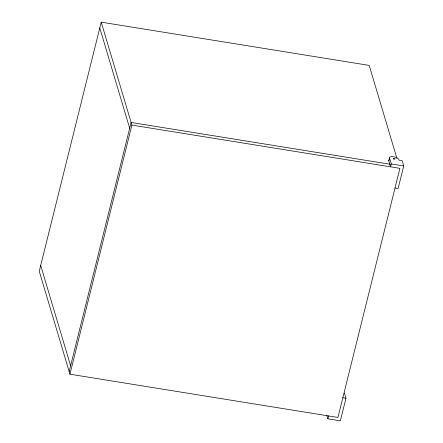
<?xml version="1.0" encoding="UTF-8"?>
<svg xmlns="http://www.w3.org/2000/svg" width="443" height="443" viewBox="0 0 443 443"><rect width="100%" height="100%" fill="white"/><g stroke="black" fill="none" stroke-linecap="round" stroke-linejoin="round"><path stroke-width="0.66" d="M101.214 22.15L39.261 271.254L69.95 374.197L337.948 417.45L399.902 168.346L131.903 125.092L101.214 22.15L369.213 65.403L396.95 158.45M69.163 371.555L131.117 122.456L390.25 164.275M69.95 374.197L131.903 125.092M389.502 158.001L391.274 163.943L390.554 166.839L388.782 160.898L389.502 158.001A4.834 1.822 14 0 1 393.589 156.778A4.834 1.822 14 0 1 398.85 159.513L399.049 160.172L402.166 160.676L403.739 165.953L398.119 188.546L395.001 188.042M344.388 392.98L345.966 398.257L340.346 420.85L327.881 418.84L328.601 415.944M391.274 163.943L403.739 165.953M342.849 397.753L345.966 398.257M326.895 415.54L327.881 418.84M99.775 27.942L129.677 128.248M40.701 265.462L70.603 365.763M388.782 160.898A4.834 1.822 14 0 1 389.115 160.012M393.6 158.932A0.969 0.365 14 0 0 395.112 159.004A0.969 0.365 14 0 0 393.821 158.334A0.969 0.365 14 0 0 393.6 158.932"/></g></svg>
